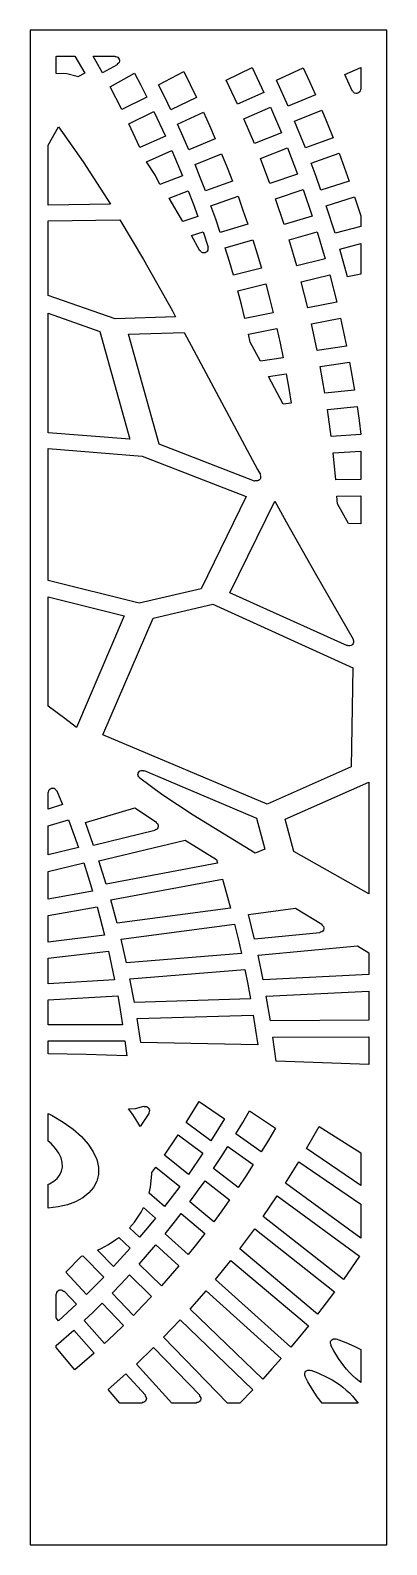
# Model space of a CAD drawing. Extents: x 0 to 400, y 0 to 1700.
import ezdxf

# ---------------------------------------------------------------- set-up
doc = ezdxf.new("R2010")
doc.units = 0
doc.layers.add('CUT', color=1, linetype='CONTINUOUS')
doc.layers.add('OUTLINE', color=7, linetype='CONTINUOUS')

msp = doc.modelspace()

# ---------------------------------------------------------------- linework, layer by layer
at = {"layer": 'CUT'}
for points in [[(29, 1651.65), (29, 1670.47), (29.82, 1671), (50.14, 1671), (61.06, 1652.02), (53.38, 1647.62), (52.69, 1647.96), (41.01, 1651)], [(98.88, 1662.94), (97.68, 1662), (97.58, 1661.79), (97.64, 1661.35), (81.11, 1652.11), (70.44, 1671), (95.12, 1671), (95.28, 1670.59), (95.47, 1670.45), (96.98, 1670.22), (98.15, 1669.67), (99.1, 1668.82), (99.77, 1667.72), (100.09, 1666.47), (100.05, 1665.2), (99.63, 1663.99)], [(130.95, 1624.96), (102.74, 1610.91), (89.5, 1636.62), (117, 1651.9), (124.06, 1638.49)], [(186.66, 1624.41), (157.71, 1610.85), (150.89, 1624.92), (143.89, 1638.88), (172.14, 1653.71), (179.49, 1639.13)], [(219.68, 1644.08), (248.9, 1658.4), (262.22, 1630.24), (232.37, 1617.11)], [(289.39, 1614.73), (276.23, 1643.91), (306.19, 1657.79), (313.17, 1642.65), (319.97, 1627.39)], [(362.94, 1630.21), (362.38, 1630.86), (361.82, 1631.82), (361.4, 1631.98), (361.17, 1631.93), (353.13, 1650.43), (371, 1658.25), (371, 1633.97), (370.59, 1633.81), (370.45, 1633.62), (370.22, 1632.11), (369.67, 1630.94), (368.81, 1629.98), (367.72, 1629.32), (366.48, 1629), (365.19, 1629.05), (363.97, 1629.47)], [(110.53, 1594.98), (138.81, 1608.98), (151.7, 1581.3), (122.77, 1568.59)], [(171.74, 1580.31), (165.29, 1594.63), (194.3, 1608.14), (201.07, 1593.16), (207.66, 1578.07), (178.01, 1565.88)], [(251.49, 1572.99), (239.78, 1600.57), (269.68, 1613.64), (281.98, 1584.83)], [(296.59, 1597.92), (327.23, 1610.52), (333.65, 1595.04), (339.89, 1579.45), (308.68, 1568.11)], [(20, 1570.91), (31.8, 1591.71), (59.45, 1552.24), (89.87, 1504.65), (20, 1503.54)], [(164.92, 1550.8), (170.73, 1536.57), (145.55, 1526.93), (140.42, 1536.96), (130.49, 1552.5), (158.93, 1564.92)], [(268.99, 1527.96), (258.29, 1556.09), (288.84, 1567.88), (300.07, 1538.48)], [(226.82, 1530.64), (196.51, 1519.86), (190.82, 1534.61), (184.94, 1549.27), (214.66, 1561.4), (220.84, 1546.07)], [(326.24, 1520.57), (320.84, 1535.8), (315.25, 1550.95), (346.53, 1562.23), (352.37, 1546.44), (358.03, 1530.56)], [(177.31, 1519.81), (182.73, 1505.39), (187.97, 1490.87), (171.37, 1485.42), (155.79, 1511.63)], [(202.79, 1502.89), (233.14, 1513.61), (238.71, 1497.97), (244.06, 1482.23), (213.17, 1472.91), (208.07, 1487.95)], [(284.83, 1482.11), (275.17, 1510.75), (306.3, 1521.21), (316.45, 1491.29)], [(342.03, 1472.21), (332.18, 1503.1), (364.03, 1513.02), (371, 1491.56), (371, 1479.92)], [(20, 1402.37), (20, 1485.97), (100.6, 1487.05), (126.92, 1442.79), (159.46, 1385.04), (163.09, 1378.36), (95.33, 1376.18)], [(193.71, 1450.31), (192.92, 1450.61), (192.19, 1451.08), (191.56, 1451.68), (190.97, 1452.46), (190.76, 1452.55), (190.33, 1452.49), (180.74, 1469.5), (193.88, 1473.78), (199.5, 1456.61), (199.16, 1456.34), (199.09, 1456.12), (199.31, 1454.59), (199.24, 1453.73), (199.13, 1453.32), (198.61, 1452.15), (198.07, 1451.48), (197.41, 1450.92), (196.26, 1450.35), (194.99, 1450.14)], [(259.34, 1432.97), (227.92, 1425.13), (223.44, 1440.41), (218.76, 1455.63), (249.7, 1464.89), (254.63, 1448.97)], [(290.37, 1464.62), (322.03, 1473.72), (331.06, 1443.34), (298.96, 1435.55)], [(356, 1423.13), (347.31, 1454.47), (371, 1460.72), (371, 1426.42)], [(236.86, 1392.14), (232.8, 1407.58), (264.26, 1415.35), (268.53, 1399.19), (272.59, 1382.97), (240.72, 1376.64)], [(311.34, 1388.35), (303.84, 1417.8), (335.99, 1425.52), (343.86, 1394.74)], [(78.09, 1361.97), (111.78, 1240.95), (20, 1248.11), (20, 1382.34)], [(253.77, 1194.08), (252.28, 1194.41), (252.05, 1194.35), (251.75, 1194.02), (144.59, 1235.39), (110.1, 1358.77), (172.74, 1360.63), (191.52, 1326.09), (255.12, 1207.06), (258.23, 1201.36), (257.94, 1201.03), (257.91, 1200.8), (258.41, 1199.38), (258.49, 1198.09), (258.2, 1196.84), (257.8, 1196.08), (257.27, 1195.41), (256.26, 1194.63), (255.07, 1194.18)], [(244.88, 1358.86), (276.78, 1365.11), (280.39, 1348.76), (283.77, 1332.36), (258.22, 1328.57), (246.9, 1349.75)], [(321.94, 1340.64), (315.55, 1370.4), (348.11, 1376.71), (354.82, 1345.59)], [(325.46, 1322.51), (358.38, 1327.39), (363.89, 1296.01), (330.71, 1292.5)], [(292.84, 1281.27), (283.96, 1280.39), (267.38, 1311.43), (287.22, 1314.32), (290.14, 1297.81)], [(337.65, 1244.04), (333.55, 1274.24), (366.75, 1277.67), (369, 1261.9), (371, 1246.09)], [(122.31, 1056.94), (20, 1082.22), (20, 1230.55), (125.67, 1222.04), (242.31, 1176.66), (191.94, 1073.17)], [(342.72, 1195.38), (339.78, 1225.7), (371, 1227.53), (371, 1195.87)], [(344.15, 1176.98), (371, 1177.38), (371, 1145.95), (357.2, 1146.32), (344.72, 1168.37)], [(358.7, 1009.09), (357.44, 1009.19), (356.38, 1009.52), (356.15, 1009.47), (355.85, 1009.16), (224.09, 1068.61), (274.45, 1171.58), (287.19, 1148.2), (319.78, 1090.62), (362.5, 1016.44), (362.23, 1016.1), (362.2, 1015.87), (362.72, 1014.49), (362.84, 1013.65), (362.79, 1012.8), (362.41, 1011.58), (361.7, 1010.52), (360.72, 1009.71), (359.95, 1009.34)], [(20, 1063.92), (105.53, 1042.56), (51.85, 917.19), (38.88, 927.57), (20, 941.44)], [(81.37, 909.15), (137.75, 1040.2), (204.8, 1055.63), (362.09, 984.17), (360.24, 873.24), (265.82, 831.16)], [(123.27, 868.63), (124.48, 869.04), (125.33, 869.11), (126.18, 869.01), (127.15, 868.75), (127.38, 868.8), (127.68, 869.11), (253.71, 815.46), (263.2, 780.6), (252.47, 776.43), (182.91, 818.98), (147.74, 842), (122.79, 860.32), (122.91, 860.75), (122.84, 860.97), (121.76, 862.06), (121.14, 863.18), (120.92, 864.01), (120.87, 864.85), (121.1, 866.11), (121.68, 867.26), (122.56, 868.18)], [(285.99, 814.47), (380, 856.02), (380, 730.55), (295.91, 778.23)], [(26.66, 849.07), (27.42, 848.67), (28.09, 848.13), (28.64, 847.47), (29.2, 846.51), (29.62, 846.35), (29.84, 846.4), (36.18, 830.82), (20, 825.82), (20, 844.4), (20.41, 844.56), (20.55, 844.75), (20.79, 846.28), (21.34, 847.44), (21.89, 848.11), (22.54, 848.65), (23.71, 849.21), (24.55, 849.37), (25.41, 849.38)], [(140.27, 802.37), (139.91, 802.09), (139.86, 801.66), (71.1, 785.01), (61.85, 810.73), (117.3, 827.14), (141.51, 811.16), (141.42, 810.96), (141.5, 810.51), (142.63, 809.49), (143.3, 808.4), (143.63, 807.17), (143.6, 805.91), (143.19, 804.7), (142.47, 803.65), (141.48, 802.86)], [(20, 806.83), (42.8, 813.82), (54.12, 782.69), (20, 774.35)], [(85.19, 741.56), (76.96, 767.65), (173.69, 790.82), (208.96, 769.07), (210.22, 765)], [(69.89, 733.74), (20, 724.68), (20, 755.72), (59.98, 765.38), (65.05, 749.59)], [(220.2, 730.91), (224.61, 714.64), (97.56, 697.6), (90.36, 723.99), (215.58, 747.12)], [(20, 706.35), (74.96, 716.18), (83.42, 684.14), (20, 676.49)], [(327.11, 688.12), (325.23, 687.53), (325.06, 687.38), (324.94, 686.96), (251.54, 679.87), (244.83, 707.26), (297.6, 714.64), (327.12, 696.57), (327.04, 696.13), (327.13, 695.92), (328.32, 694.89), (329.03, 693.79), (329.38, 692.53), (329.42, 692.09), (329.35, 691.22), (328.93, 689.98), (328.16, 688.91)], [(233.19, 680.2), (236.93, 663.79), (108.15, 653.23), (102.02, 679.85), (229.23, 696.58)], [(20, 658.41), (87.68, 666.39), (94.66, 634.06), (20, 629.49)], [(380, 664.23), (380, 640.18), (261.36, 634.09), (255.65, 661.65), (367.09, 672.12)], [(244.09, 629.1), (247.15, 612.59), (116.94, 608.57), (111.89, 635.35), (240.81, 645.58)], [(98.09, 616.18), (100.02, 605.35), (103.55, 583.67), (20, 583.43), (20, 611.61)], [(380, 621.38), (380, 588.83), (269.5, 588.1), (264.81, 615.77)], [(252.86, 577.73), (255.22, 561.17), (123.89, 563.74), (119.95, 590.6), (250.27, 594.29)], [(20, 551.2), (20, 565.7), (106.14, 565.72), (108.29, 548.85), (62.6, 550.21)], [(275.81, 542.97), (272.27, 569.72), (380, 570.15), (380, 538.9)], [(189.53, 497.55), (217.94, 477.93), (202.69, 453.39), (174.99, 474.02)], [(76.57, 415.7), (74.72, 408.09), (71.08, 401.12), (65.79, 394.9), (58.98, 389.53), (50.84, 385.07), (41.57, 381.59), (31.36, 379.12), (20, 377.65), (20, 404.56), (21.66, 405.24), (26.31, 407.97), (30.18, 411.26), (33.16, 415.06), (35.16, 419.32), (36.1, 423.97), (35.9, 428.94), (34.54, 434.15), (31.99, 439.49), (28.26, 444.88), (23.38, 450.21), (20, 453.13), (20, 483.92), (24.58, 481.74), (36.98, 474.49), (47.94, 466.64), (57.32, 458.32), (64.94, 449.71), (70.73, 440.98), (74.61, 432.29), (76.55, 423.82)], [(133.69, 487), (133.53, 486.17), (132.9, 484.78), (133, 484.34), (133.16, 484.19), (123.36, 469.37), (120.74, 474.13), (114.96, 482.86), (110.15, 489.12), (117.9, 489.63), (127.53, 492.15), (127.79, 491.79), (128.01, 491.71), (129.46, 491.85), (130.3, 491.74), (131.11, 491.47), (132.18, 490.79), (132.77, 490.18), (133.4, 489.08), (133.7, 487.84)], [(230.7, 461.37), (238.37, 474.08), (245.88, 486.94), (275.04, 467.61), (267.18, 454.23), (259.15, 440.99)], [(177.39, 415.75), (150.52, 437.38), (165.92, 460.03), (193.54, 439.36)], [(310.1, 444.66), (324.14, 469.54), (371, 439.95), (371, 403.31)], [(205.66, 422.42), (213.79, 434.66), (221.78, 447.06), (250.16, 426.65), (241.79, 413.75), (233.28, 401.02)], [(371, 344.06), (286.48, 405.85), (301.38, 429.92), (371, 382.46)], [(136.57, 417.97), (140.93, 423.93), (167.72, 402.27), (150.71, 379.63), (133.23, 394.8), (134.87, 401.5), (136.57, 415.85)], [(187.76, 396.74), (196.2, 408.65), (223.75, 387.22), (214.92, 374.83), (205.93, 362.61), (179.18, 384.99)], [(369.43, 323.95), (360.49, 310.8), (351.39, 297.81), (261.53, 368.38), (277.25, 391.61)], [(111.26, 355.8), (116.78, 362.25), (124.29, 373.39), (126.98, 378.55), (140.56, 366.73), (131.7, 355.83), (122.73, 345.09)], [(160.35, 360.38), (169.22, 371.79), (195.9, 349.39), (186.62, 337.53), (177.19, 325.85), (151.34, 349.14)], [(87.79, 336.89), (96.16, 342.43), (99.23, 344.86), (112.11, 332.78), (93.52, 312.18), (75.32, 330.46), (79.65, 332.44)], [(235.31, 332.3), (251.82, 354.65), (341.44, 284.01), (332.05, 271.37), (322.51, 258.89)], [(82.47, 300.49), (72.87, 290.63), (63.15, 280.95), (39.94, 305.99), (57.47, 323.83), (58.88, 324.26)], [(147.13, 290.78), (122.21, 314.92), (131.62, 325.64), (140.91, 336.52), (166.69, 313.22), (156.98, 301.91)], [(225.15, 319.11), (312.09, 245.65), (302.27, 233.52), (292.32, 221.57), (207.89, 297.66)], [(91.88, 282.4), (101.66, 292.57), (111.33, 302.92), (136.18, 278.77), (126.06, 268.02), (115.83, 257.46)], [(36.21, 285.48), (37.44, 284.51), (37.66, 284.46), (38.08, 284.62), (51.7, 269.88), (31.71, 251.43), (29, 254.57), (29, 281.07), (29.41, 281.23), (29.55, 281.42), (29.79, 282.97), (30.37, 284.15), (30.93, 284.82), (32, 285.59), (33.25, 286.01), (34.55, 286.03), (35.41, 285.84), (35.82, 285.67)], [(197.29, 285.03), (281.46, 208.91), (271.24, 197.32), (260.9, 185.91), (179.33, 264.51)], [(70.55, 261.22), (80.58, 271.02), (104.46, 246.08), (93.97, 235.91), (83.37, 225.93), (60.41, 251.61)], [(48.72, 240.86), (71.6, 215.2), (49.83, 196.24), (29, 221.25), (29, 223.53)], [(149.68, 232.89), (168.31, 252.45), (249.62, 173.83), (235.3, 159), (221.46, 159)], [(188.17, 159.78), (186.66, 159.55), (186.47, 159.41), (186.31, 159), (158.9, 159), (119.03, 202.84), (138.28, 221.41), (190.1, 167.89), (189.91, 167.51), (189.94, 167.28), (190.81, 166.02), (191.24, 164.81), (191.31, 163.96), (191.21, 163.1), (190.96, 162.28), (190.3, 161.19), (189.34, 160.33)], [(341.04, 231.13), (341.91, 231.09), (342.87, 230.89), (343.1, 230.96), (343.39, 231.29), (354.27, 227.13), (363.4, 223.04), (371, 218.96), (371, 182.09), (365.35, 186.61), (361.76, 189.92), (358.33, 193.41), (355.06, 197.09), (351.93, 200.94), (346.06, 209.1), (340.6, 217.76), (337.21, 223.76), (337.49, 224.1), (337.52, 224.33), (336.98, 225.76), (336.88, 227.04), (337.02, 227.87), (337.32, 228.68), (337.77, 229.39), (338.34, 230.02), (339.4, 230.73), (340.22, 231.01)], [(127.51, 159.93), (126.7, 159.68), (125.61, 159.55), (125.42, 159.41), (125.26, 159), (100.52, 159), (87.42, 174.38), (107.26, 191.95), (129.17, 167.79), (129.03, 167.61), (129, 167.15), (129.83, 165.91), (130.21, 164.71), (130.26, 163.86), (130.15, 163.03), (129.7, 161.84), (129.21, 161.15), (128.27, 160.32)], [(310.77, 195.73), (311.57, 195.98), (312.43, 196.08), (313.28, 196.01), (314.35, 195.73), (314.76, 195.92), (314.87, 196.11), (320.7, 193.8), (329.87, 189.64), (338.63, 184.99), (342.82, 182.42), (346.87, 179.69), (350.77, 176.76), (354.51, 173.65), (358.09, 170.34), (361.51, 166.83), (364.77, 163.12), (368.04, 159), (327.68, 159), (322.13, 165.97), (316.54, 174.25), (311.39, 183.02), (308.34, 188.82), (308.63, 189.16), (308.66, 189.38), (308.27, 190.42), (308.1, 191.26), (308.1, 192.12), (308.27, 192.96), (308.59, 193.75), (309.35, 194.78), (310.01, 195.32)]]:
    msp.add_lwpolyline(points, close=True, dxfattribs=at)
at = {"layer": 'OUTLINE'}
msp.add_lwpolyline([(0, 0), (400, 0), (400, 1700), (0, 1700)], close=True, dxfattribs=at)

doc.saveas('drawing.dxf')
